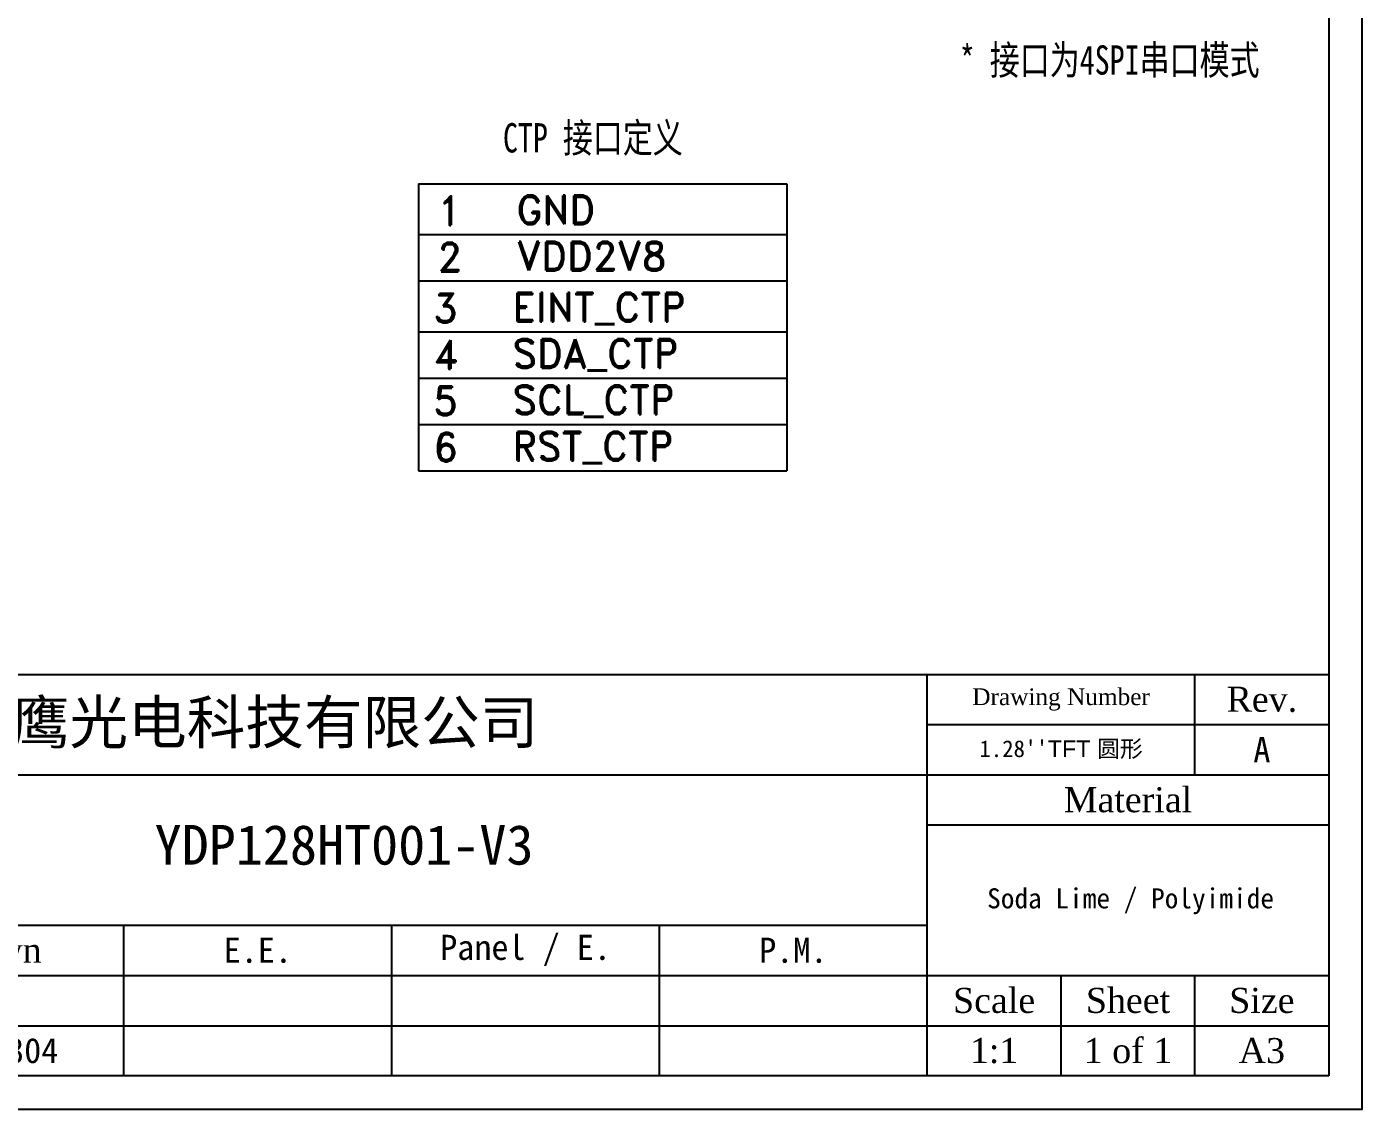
# Model space of a CAD drawing. Header units: millimetres. Extents: x 784 to 1591, y 435 to 646.
# Drawn here: x 1513.5 to 1591.2, y 442.7 to 505.7 of the extents above; entities that cross this region are included whole.
import ezdxf

# ---------------------------------------------------------------- set-up
doc = ezdxf.new("R2010")
doc.units = ezdxf.units.MM
for name, color, linetype in [('dim', 3, 'Continuous'), ('dimension', 3, 'Continuous'), ('FRAME', 154, 'Continuous')]:
    doc.layers.add(name, color=color, linetype=linetype)
doc.styles.add('ROMAND', font='romand.shx', dxfattribs={"bigfont": 'chineset.shx'})
doc.styles.add('宋体', font='')
doc.styles.get('宋体').set_extended_font_data('SimSun')

msp = doc.modelspace()

# ---------------------------------------------------------------- linework, layer by layer
for p, q in [((1536.315438112464, 496.5472993165972), (1536.315457208317, 479.8389021747265)), ((1557.742082277517, 496.5472989755055), (1557.74210137337, 479.8389018336347))]:
    msp.add_line(p, q)
at = {"layer": 'dim', "color": 7}
for p, q in [((1536.315438112464, 496.5472993165972), (1557.742082277517, 496.5472989755055)), ((1536.315441477476, 493.60299740263), (1557.742085642529, 493.60299740263)), ((1536.315444561711, 490.9043682837092), (1557.742088726764, 490.9043682837092)), ((1536.315447955612, 487.9347895314885), (1557.742082124295, 487.9347895314885)), ((1536.315451039847, 485.2361604125678), (1557.742082124295, 485.2361604125673)), ((1536.315454124082, 482.5375312936472), (1557.742082124295, 482.5375312936472)), ((1536.315457208317, 479.8389021747261), (1557.742082124295, 479.8389021747265)), ((1536.315457208317, 479.8389021747265), (1557.742082124295, 479.8389021747265))]:
    msp.add_line(p, q, dxfattribs=at)
at = {"layer": 'FRAME', "color": 7}
for p, q in [((1452.976331776028, 467.9899758253059), (1589.282446336029, 467.9899758253059)), ((1565.915683840029, 444.6232133293054), (1565.915683840029, 467.9899758253059)), ((1581.49352550403, 462.1482852013058), (1581.49352550403, 467.9899758253059)), ((1565.915683840029, 465.0691305133051), (1589.282446336029, 465.0691305133051)), ((1452.976331776028, 462.1482852013058), (1589.282446336029, 462.1482852013058)), ((1565.915683840029, 459.2274398893049), (1589.282446336029, 459.2274398893049)), ((1476.343094272028, 453.3857492653063), (1565.915683840029, 453.3857492653063)), ((1519.182158848029, 444.6232133293054), (1519.182158848029, 453.3857492653063)), ((1534.760000512029, 444.6232133293054), (1534.760000512029, 453.3857492653063)), ((1550.337842176029, 444.6232133293054), (1550.337842176029, 453.3857492653063)), ((1476.343094272028, 450.4649039533055), (1589.282446336029, 450.4649039533055)), ((1573.704604672028, 444.6232133293054), (1573.704604672028, 450.4649039533055)), ((1581.49352550403, 444.6232133293054), (1581.49352550403, 450.4649039533055)), ((1476.343094272028, 447.5440586413047), (1589.282446336029, 447.5440586413047))]:
    msp.add_line(p, q, dxfattribs=at)
for points in [[(1591.22967654403, 612.984593627125), (1339.841460035664, 612.984593627125), (1339.841460035664, 442.6759831213063), (1591.22967654403, 442.6759831213063)], [(1589.282446336029, 444.6232133293054), (1341.8415, 444.6232133293054), (1341.8415, 611.4846), (1589.282446336029, 611.4846)]]:
    msp.add_lwpolyline(points, close=True, dxfattribs=at)

# ---------------------------------------------------------------- texts
at = {"color": 7, "char_height": 1.70625, "attachment_point": 1, "style": '宋体'}
for s, insert, width in [('{\\fSimSun|b0|i0|c134|p54;\\W0.75;* 接口为4SPI串口模式}', (1567.811938594934, 504.606372351899), 25.17696251495007), ('{\\fSimSun|b0|i0|c134|p54;\\W0.75;CTP 接口定义}', (1541.235333911285, 500.0767043984948), 12.76841580432104)]:
    msp.add_mtext(s, dxfattribs=dict(at, insert=insert, width=width))
at = {"layer": 'dim', "color": 7, "style": 'ROMAND'}
for s, p in [('1', (1537.422373543946, 494.1427232264147)), ('GND', (1542.026307955295, 494.2020341292099)), ('2', (1537.422373543946, 491.4440941074937)), ('VDD2V8', (1542.026307955295, 491.5034050102892)), ('3', (1537.183785487563, 488.474515355273)), ('EINT_CTP', (1541.787719898913, 488.5338262580696)), ('4', (1537.183785487563, 485.7758862363524)), ('SDA_CTP', (1541.787719898913, 485.8351971391484)), ('5', (1537.183785487563, 483.0772571174319)), ('SCL_CTP', (1541.787719898913, 483.1365680202272)), ('6', (1537.183785487563, 480.3786279985109)), ('RST_CTP', (1541.787719898913, 480.4379389013064))]:
    msp.add_text(s, height=1.668243456000001, dxfattribs=at).set_placement(p)
at = {"layer": 'dimension', "color": 7, "insert": (1520.967478554746, 459.2308365082674), "char_height": 2.314434243940592, "width": 256.1748690655731, "attachment_point": 1, "style": '宋体'}
msp.add_mtext('YDP128HT001-V3', dxfattribs=at)
at = {"layer": 'FRAME', "color": 7, "attachment_point": 5, "style": '宋体'}
for s, insert, char_height in [('{\\fTimes New Roman|b0|i0|c0|p18;Drawing Number}', (1573.704604672028, 466.5295531693062), 0.9736151040000003), ('{\\fTimes New Roman|b0|i0|c0|p18;Rev.}', (1585.38798592003, 466.5295531693062), 1.460422656), ('深圳市鱼鹰光电科技有限公司{\\fSimSun|b1|i0|c134|p2;}', (1521.12938905603, 465.069130513305), 2.5), ("1.28''{\\fArial|b0|i0|c0|p32;TFT }圆形", (1573.704604672028, 463.6087078573069), 0.9736151040000003), ('{\\fTimes New Roman|b0|i0|c0|p18;Material}', (1577.59906508803, 460.687862545306), 1.460422656), ('Soda Lime / Polyimide', (1577.747897478969, 454.7845908977633), 1.1683381248), ('{\\fTimes New Roman|b0|i0|c0|p18;Drawn}', (1511.39323801603, 451.9253266093065), 1.460422656), ('E.E.', (1526.971079680028, 451.9253266093065), 1.460422656), ('Panel / E.', (1542.548921344029, 451.9253266093065), 1.460422656), ('P.M.', (1558.12676300803, 451.9253266093065), 1.460422656), ('{\\fTimes New Roman|b0|i0|c0|p18;Scale}', (1569.810144256028, 449.0044812973058), 1.460422656), ('{\\fTimes New Roman|b0|i0|c0|p18;Sheet}', (1577.59906508803, 449.0044812973058), 1.460422656), ('{\\fTimes New Roman|b0|i0|c0|p18;Size}', (1585.38798592003, 449.0044812973058), 1.460422656), ('20240304', (1511.39323801603, 446.0836359853065), 1.460422656), ('{\\fTimes New Roman|b0|i0|c0|p18;1:1}', (1569.810144256028, 446.0836359853065), 1.460422656), ('{\\fTimes New Roman|b0|i0|c0|p18;1 of 1}', (1577.59906508803, 446.0836359853065), 1.460422656), ('{\\fTimes New Roman|b0|i0|c0|p18;A3}', (1585.38798592003, 446.0836359853065), 1.460422656)]:
    msp.add_mtext(s, dxfattribs=dict(at, insert=insert, char_height=char_height))
at = {"layer": 'FRAME', "color": 1, "insert": (1585.38798592003, 463.6087078573069), "char_height": 1.460422656, "attachment_point": 5, "style": '宋体'}
msp.add_mtext('A', dxfattribs=at)

doc.saveas('drawing.dxf')
